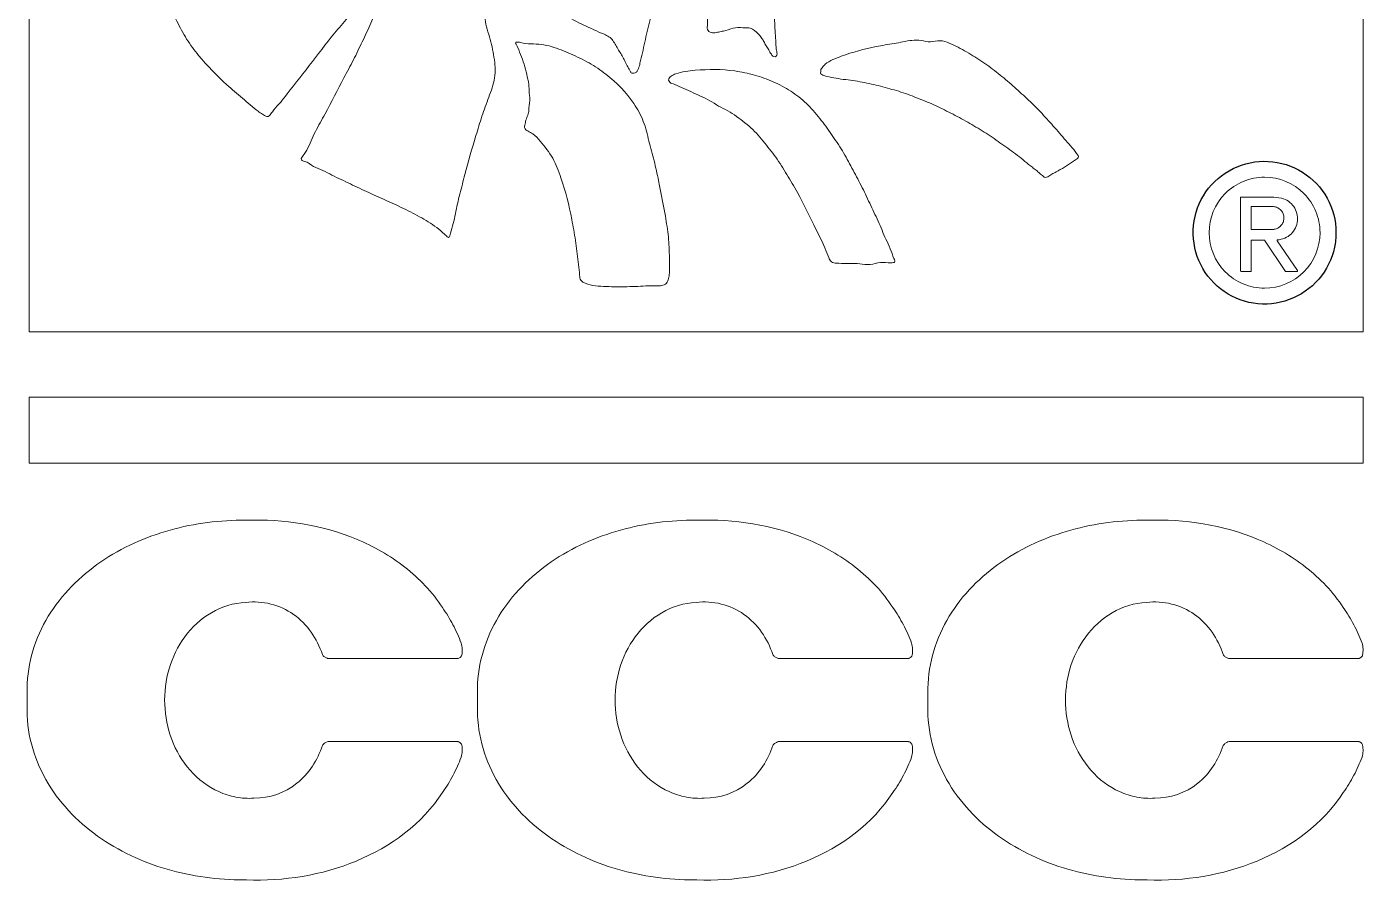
# Model space of a CAD drawing. Header units: millimetres. Extents: x 661 to 1125, y 84 to 277.
# Drawn here: x 855.3 to 884.83, y 109.34 to 128.22 of the extents above; entities that cross this region are included whole.
import ezdxf

# ---------------------------------------------------------------- set-up
doc = ezdxf.new("R2010")
doc.units = ezdxf.units.MM

msp = doc.modelspace()

# ---------------------------------------------------------------- linework, layer by layer
at = {"color": 7, "linetype": 'Continuous', "lineweight": 15}
for p, q in [((855.351, 150.959), (855.351, 121.483)), ((884.829, 121.483), (884.829, 150.959)), ((882.85, 124.455), (882.118, 124.455)), ((882.118, 124.455), (882.118, 122.825)), ((883.024, 124.435), (882.85, 124.455)), ((882.82, 124.249), (882.351, 124.25)), ((882.351, 124.25), (882.351, 123.743)), ((882.351, 123.743), (882.821, 123.743)), ((882.351, 123.508), (882.648, 123.508)), ((882.351, 122.814), (882.351, 123.508)), ((882.648, 123.508), (883.112, 122.814)), ((882.923, 123.508), (882.932, 123.514)), ((882.923, 123.494), (882.923, 123.508)), ((883.377, 122.835), (882.923, 123.494)), ((882.118, 122.825), (882.129, 122.814)), ((882.129, 122.814), (882.351, 122.814)), ((883.112, 122.814), (883.377, 122.814)), ((883.377, 122.814), (883.377, 122.835)), ((855.351, 121.483), (884.829, 121.483)), ((884.829, 120.038), (855.351, 120.038)), ((855.351, 120.038), (855.351, 118.58)), ((884.829, 118.58), (884.829, 120.038)), ((855.351, 118.58), (884.829, 118.58)), ((860.15, 117.32), (860.136, 117.32)), ((870.102, 117.32), (870.088, 117.32)), ((880.054, 117.32), (880.04, 117.32)), ((861.959, 114.263), (864.822, 114.263)), ((871.911, 114.263), (874.774, 114.263)), ((881.863, 114.263), (884.726, 114.263)), ((855.304, 113.61), (855.304, 113.217)), ((865.256, 113.61), (865.256, 113.217)), ((875.208, 113.61), (875.208, 113.217)), ((864.822, 112.427), (861.959, 112.427)), ((874.774, 112.427), (871.911, 112.427)), ((884.726, 112.427), (881.863, 112.427)), ((860.095, 109.371), (860.153, 109.371)), ((870.047, 109.371), (870.105, 109.371)), ((879.999, 109.371), (880.057, 109.371))]:
    msp.add_line(p, q, dxfattribs=at)
for points, knots in [([(858.537, 134.931), (858.68, 134.998), (858.821, 135.07), (859.106, 135.209), (859.249, 135.277), (859.674, 135.488), (859.956, 135.632), (860.383, 135.84), (860.526, 135.908), (860.811, 136.046), (860.951, 136.12), (861.235, 136.26), (861.383, 136.317), (861.56, 136.405), (861.597, 136.422), (861.671, 136.444), (861.707, 136.447), (861.818, 136.444), (861.893, 136.43), (862.041, 136.424), (862.115, 136.426), (862.262, 136.424), (862.336, 136.418), (862.557, 136.395), (862.704, 136.396), (863, 136.402), (863.148, 136.398), (863.442, 136.37), (863.589, 136.349), (863.884, 136.327), (864.032, 136.33), (864.328, 136.337), (864.476, 136.336), (864.918, 136.311), (865.213, 136.298), (865.803, 136.264), (866.098, 136.248), (866.54, 136.215), (866.687, 136.204), (866.907, 136.177), (866.98, 136.166), (867.089, 136.146), (867.125, 136.139), (867.18, 136.13), (867.198, 136.128), (867.234, 136.12), (867.254, 136.111), (867.265, 136.076), (867.26, 136.056), (867.241, 136.025), (867.226, 136.014), (867.178, 135.986), (867.145, 135.971), (867.043, 135.929), (866.97, 135.915), (866.826, 135.895), (866.753, 135.889), (866.609, 135.875), (866.536, 135.868), (866.317, 135.859), (866.171, 135.851), (865.88, 135.846), (865.734, 135.857), (865.443, 135.881), (865.297, 135.886), (865.078, 135.869), (865.005, 135.863), (864.859, 135.857), (864.786, 135.859), (864.568, 135.867), (864.422, 135.873), (864.13, 135.871), (863.984, 135.87), (863.692, 135.899), (863.546, 135.927), (863.254, 135.936), (863.108, 135.91), (862.817, 135.874), (862.671, 135.871), (862.379, 135.871), (862.233, 135.869), (861.941, 135.862), (861.796, 135.857), (861.577, 135.853), (861.504, 135.852), (861.358, 135.852), (861.285, 135.85), (861.069, 135.811), (860.927, 135.741), (860.667, 135.588), (860.544, 135.501), (860.297, 135.326), (860.171, 135.243), (859.92, 135.074), (859.797, 134.987), (859.544, 134.822), (859.415, 134.745), (859.147, 134.605), (859.008, 134.544), (858.586, 134.37), (858.302, 134.262), (857.726, 134.068), (857.434, 133.979), (857, 133.839), (856.855, 133.794), (856.684, 133.709), (856.65, 133.691), (856.608, 133.667), (856.599, 133.663), (856.585, 133.651), (856.583, 133.64), (856.59, 133.612), (856.596, 133.594), (856.629, 133.505), (856.664, 133.436), (856.711, 133.292), (856.714, 133.215), (856.737, 133.065), (856.752, 132.991), (856.799, 132.768), (856.821, 132.619), (856.859, 132.318), (856.876, 132.167), (856.91, 131.866), (856.938, 131.717), (857.005, 131.422), (857.041, 131.274), (857.134, 130.986), (857.193, 130.846), (857.28, 130.636), (857.308, 130.566), (857.368, 130.427), (857.405, 130.361), (857.481, 130.23), (857.518, 130.163), (857.571, 130.063), (857.589, 130.03), (857.626, 129.964), (857.645, 129.93), (857.706, 129.884), (857.75, 129.893), (857.817, 129.928), (857.846, 129.951), (857.937, 130.018), (857.998, 130.061), (858.177, 130.198), (858.292, 130.295), (858.522, 130.487), (858.639, 130.581), (858.866, 130.777), (858.982, 130.872), (859.222, 131.053), (859.342, 131.143), (859.534, 131.262), (859.599, 131.3), (859.734, 131.367), (859.804, 131.396), (859.953, 131.427), (860.033, 131.427), (860.134, 131.375), (860.162, 131.349), (860.207, 131.288), (860.231, 131.255), (860.232, 131.18), (860.213, 131.144), (860.17, 131.083), (860.144, 131.055), (860.063, 130.978), (860.008, 130.927), (859.731, 130.675), (859.493, 130.493), (859.146, 130.207), (859.026, 130.117), (858.791, 129.932), (858.676, 129.835), (858.448, 129.642), (858.334, 129.544), (858.166, 129.395), (858.107, 129.346), (858.053, 129.247), (858.036, 129.205), (858.077, 129.142), (858.117, 129.128), (858.169, 129.074), (858.188, 129.042), (858.23, 128.98), (858.252, 128.95), (858.32, 128.861), (858.361, 128.799), (858.475, 128.606), (858.546, 128.474), (858.687, 128.211), (858.752, 128.075), (858.91, 127.823), (859.001, 127.705), (859.287, 127.36), (859.496, 127.141), (859.832, 126.838), (859.947, 126.74), (860.178, 126.545), (860.29, 126.444), (860.443, 126.333), (860.474, 126.311), (860.536, 126.269), (860.567, 126.243), (860.623, 126.233), (860.642, 126.24), (860.67, 126.265), (860.681, 126.281), (860.714, 126.327), (860.737, 126.357), (860.809, 126.445), (860.86, 126.501), (860.957, 126.617), (861.003, 126.677), (861.238, 126.974), (861.425, 127.212), (861.792, 127.693), (861.977, 127.932), (862.267, 128.282), (862.365, 128.397), (862.508, 128.574), (862.555, 128.633), (862.655, 128.747), (862.708, 128.801), (862.816, 128.907), (862.869, 128.962), (862.948, 129.044), (862.977, 129.068), (863.042, 129.108), (863.077, 129.127), (863.125, 129.128), (863.135, 129.127), (863.151, 129.115), (863.154, 129.105), (863.161, 129.078), (863.159, 129.058), (863.154, 129.002), (863.148, 128.965), (863.128, 128.853), (863.103, 128.782), (863.017, 128.575), (862.959, 128.437), (862.84, 128.162), (862.776, 128.027), (862.647, 127.758), (862.584, 127.622), (862.447, 127.357), (862.375, 127.225), (862.168, 126.828), (862.032, 126.562), (861.819, 126.167), (861.745, 126.037), (861.64, 125.839), (861.609, 125.771), (861.55, 125.633), (861.521, 125.564), (861.467, 125.466), (861.447, 125.434), (861.404, 125.373), (861.375, 125.346), (861.357, 125.293), (861.37, 125.275), (861.403, 125.257), (861.421, 125.251), (861.474, 125.233), (861.51, 125.223), (861.6, 125.152), (861.666, 125.117), (861.805, 125.058), (861.875, 125.031), (862.008, 124.961), (862.074, 124.926), (862.21, 124.861), (862.279, 124.83), (862.482, 124.734), (862.618, 124.669), (863.024, 124.475), (863.303, 124.36), (863.71, 124.167), (863.843, 124.098), (864.107, 123.953), (864.236, 123.875), (864.416, 123.739), (864.475, 123.691), (864.543, 123.627), (864.557, 123.614), (864.583, 123.586), (864.594, 123.566), (864.623, 123.566), (864.63, 123.573), (864.641, 123.589), (864.645, 123.597), (864.655, 123.623), (864.66, 123.641), (864.683, 123.731), (864.7, 123.803), (864.742, 123.945), (864.757, 124.018), (864.797, 124.237), (864.83, 124.382), (864.907, 124.67), (864.941, 124.815), (865.051, 125.247), (865.139, 125.532), (865.267, 125.959), (865.309, 126.102), (865.402, 126.385), (865.455, 126.525), (865.559, 126.805), (865.609, 126.945), (865.656, 127.241), (865.647, 127.398), (865.596, 127.701), (865.564, 127.851), (865.481, 128.147), (865.418, 128.293), (865.427, 128.523), (865.456, 128.597), (865.544, 128.723), (865.595, 128.782), (865.73, 128.969), (865.806, 129.102), (865.964, 129.366), (866.049, 129.493), (866.22, 129.748), (866.304, 129.877), (866.556, 130.262), (866.729, 130.516), (867.068, 131.028), (867.235, 131.286), (867.574, 131.797), (867.751, 132.048), (868.094, 132.558), (868.255, 132.819), (868.599, 133.328), (868.782, 133.575), (868.969, 133.819)], [0, 0, 0, 0, 0.007813, 0.007813, 0.015625, 0.015625, 0.03125, 0.03125, 0.039063, 0.039063, 0.046875, 0.046875, 0.054688, 0.054688, 0.056641, 0.056641, 0.058594, 0.058594, 0.0625, 0.0625, 0.066406, 0.066406, 0.070313, 0.070313, 0.078125, 0.078125, 0.085938, 0.085938, 0.09375, 0.09375, 0.101563, 0.101563, 0.109375, 0.109375, 0.125, 0.125, 0.140625, 0.140625, 0.148438, 0.148438, 0.152344, 0.152344, 0.154297, 0.154297, 0.155273, 0.155273, 0.15625, 0.15625, 0.157227, 0.157227, 0.158203, 0.158203, 0.160156, 0.160156, 0.164063, 0.164063, 0.167969, 0.167969, 0.171875, 0.171875, 0.179688, 0.179688, 0.1875, 0.1875, 0.195313, 0.195313, 0.199219, 0.199219, 0.203125, 0.203125, 0.210938, 0.210938, 0.21875, 0.21875, 0.226563, 0.226563, 0.234375, 0.234375, 0.242188, 0.242188, 0.25, 0.25, 0.257813, 0.257813, 0.261719, 0.261719, 0.265625, 0.265625, 0.273438, 0.273438, 0.28125, 0.28125, 0.289063, 0.289063, 0.296875, 0.296875, 0.304688, 0.304688, 0.3125, 0.3125, 0.328125, 0.328125, 0.34375, 0.34375, 0.351563, 0.351563, 0.353516, 0.353516, 0.354004, 0.354004, 0.354492, 0.354492, 0.355469, 0.355469, 0.359375, 0.359375, 0.363281, 0.363281, 0.367188, 0.367188, 0.375, 0.375, 0.382813, 0.382813, 0.390625, 0.390625, 0.398438, 0.398438, 0.40625, 0.40625, 0.410156, 0.410156, 0.414063, 0.414063, 0.417969, 0.417969, 0.419922, 0.419922, 0.421875, 0.421875, 0.423828, 0.423828, 0.425781, 0.425781, 0.429688, 0.429688, 0.4375, 0.4375, 0.445313, 0.445313, 0.453125, 0.453125, 0.460938, 0.460938, 0.464844, 0.464844, 0.46875, 0.46875, 0.472656, 0.472656, 0.474609, 0.474609, 0.476563, 0.476563, 0.478516, 0.478516, 0.480469, 0.480469, 0.484375, 0.484375, 0.5, 0.5, 0.507813, 0.507813, 0.515625, 0.515625, 0.523438, 0.523438, 0.527344, 0.527344, 0.529297, 0.529297, 0.53125, 0.53125, 0.533203, 0.533203, 0.535156, 0.535156, 0.539062, 0.539062, 0.546875, 0.546875, 0.554687, 0.554687, 0.5625, 0.5625, 0.578125, 0.578125, 0.585937, 0.585937, 0.59375, 0.59375, 0.595703, 0.595703, 0.597656, 0.597656, 0.598633, 0.598633, 0.599609, 0.599609, 0.601562, 0.601562, 0.605469, 0.605469, 0.609375, 0.609375, 0.625, 0.625, 0.640625, 0.640625, 0.648437, 0.648437, 0.652344, 0.652344, 0.65625, 0.65625, 0.660156, 0.660156, 0.662109, 0.662109, 0.664062, 0.664062, 0.664551, 0.664551, 0.665039, 0.665039, 0.666016, 0.666016, 0.667969, 0.667969, 0.671875, 0.671875, 0.679687, 0.679687, 0.6875, 0.6875, 0.695312, 0.695312, 0.703125, 0.703125, 0.71875, 0.71875, 0.726562, 0.726562, 0.730469, 0.730469, 0.734375, 0.734375, 0.736328, 0.736328, 0.738281, 0.738281, 0.739258, 0.739258, 0.740234, 0.740234, 0.742187, 0.742187, 0.746094, 0.746094, 0.75, 0.75, 0.753906, 0.753906, 0.757812, 0.757812, 0.765625, 0.765625, 0.78125, 0.78125, 0.789062, 0.789062, 0.796875, 0.796875, 0.800781, 0.800781, 0.801758, 0.801758, 0.802734, 0.802734, 0.803223, 0.803223, 0.803711, 0.803711, 0.804687, 0.804687, 0.808594, 0.808594, 0.8125, 0.8125, 0.820312, 0.820312, 0.828125, 0.828125, 0.84375, 0.84375, 0.851562, 0.851562, 0.859375, 0.859375, 0.867187, 0.867187, 0.875, 0.875, 0.882812, 0.882812, 0.890625, 0.890625, 0.894531, 0.894531, 0.898437, 0.898437, 0.90625, 0.90625, 0.914062, 0.914062, 0.921875, 0.921875, 0.9375, 0.9375, 0.953125, 0.953125, 0.96875, 0.96875, 0.984375, 0.984375, 1, 1, 1, 1]), ([(871.718, 127.663), (871.728, 127.648), (871.743, 127.635), (871.758, 127.602), (871.764, 127.583), (871.795, 127.563), (871.814, 127.559), (871.851, 127.563), (871.868, 127.576), (871.882, 127.629), (871.871, 127.666), (871.858, 127.738), (871.854, 127.775), (871.845, 127.884), (871.848, 127.957), (871.836, 128.103), (871.827, 128.176), (871.823, 128.322), (871.823, 128.395), (871.814, 128.541), (871.806, 128.613), (871.782, 128.831), (871.77, 128.976), (871.733, 129.412), (871.709, 129.703), (871.645, 130.283), (871.62, 130.574), (871.535, 131.151), (871.478, 131.436), (871.406, 131.867), (871.376, 132.009), (871.312, 132.293), (871.283, 132.436), (871.22, 132.72), (871.182, 132.861), (871.099, 133.141), (871.053, 133.28), (870.961, 133.477), (870.927, 133.542), (870.843, 133.665), (870.794, 133.723), (870.697, 133.779), (870.661, 133.794), (870.604, 133.794), (870.586, 133.785), (870.562, 133.756), (870.553, 133.74), (870.532, 133.688), (870.526, 133.651), (870.511, 133.579), (870.504, 133.542), (870.498, 133.506)], [0, 0, 0, 0, 0.007813, 0.007813, 0.015625, 0.015625, 0.023438, 0.023438, 0.03125, 0.03125, 0.046875, 0.046875, 0.0625, 0.0625, 0.09375, 0.09375, 0.125, 0.125, 0.15625, 0.15625, 0.1875, 0.1875, 0.25, 0.25, 0.375, 0.375, 0.5, 0.5, 0.625, 0.625, 0.6875, 0.6875, 0.75, 0.75, 0.8125, 0.8125, 0.875, 0.875, 0.90625, 0.90625, 0.9375, 0.9375, 0.953125, 0.953125, 0.960938, 0.960938, 0.96875, 0.96875, 0.984375, 0.984375, 1, 1, 1, 1]), ([(870.498, 133.506), (870.476, 133.36), (870.455, 133.214), (870.426, 132.921), (870.42, 132.774), (870.413, 132.48), (870.406, 132.333), (870.388, 132.04), (870.379, 131.893), (870.372, 131.599), (870.372, 131.452), (870.364, 131.158), (870.356, 131.011), (870.346, 130.718), (870.347, 130.57), (870.346, 130.276), (870.341, 130.129), (870.332, 129.688), (870.335, 129.394), (870.336, 128.953), (870.336, 128.806), (870.334, 128.585), (870.336, 128.512), (870.341, 128.401), (870.342, 128.365), (870.341, 128.291), (870.336, 128.255), (870.333, 128.199), (870.334, 128.181), (870.346, 128.146), (870.358, 128.131), (870.402, 128.098), (870.44, 128.088), (870.513, 128.089), (870.549, 128.097), (870.621, 128.113), (870.657, 128.12), (870.765, 128.144), (870.835, 128.169), (870.976, 128.206), (871.048, 128.205), (871.157, 128.199), (871.193, 128.2), (871.265, 128.197), (871.301, 128.186), (871.394, 128.133), (871.447, 128.082), (871.517, 128), (871.539, 127.972), (871.578, 127.912), (871.593, 127.879), (871.622, 127.814), (871.644, 127.785), (871.676, 127.742), (871.686, 127.727), (871.702, 127.695), (871.708, 127.678), (871.718, 127.663)], [0, 0, 0, 0, 0.0625, 0.0625, 0.125, 0.125, 0.1875, 0.1875, 0.25, 0.25, 0.3125, 0.3125, 0.375, 0.375, 0.4375, 0.4375, 0.5, 0.5, 0.625, 0.625, 0.6875, 0.6875, 0.71875, 0.71875, 0.734375, 0.734375, 0.75, 0.75, 0.757812, 0.757812, 0.765625, 0.765625, 0.78125, 0.78125, 0.796875, 0.796875, 0.8125, 0.8125, 0.84375, 0.84375, 0.875, 0.875, 0.890625, 0.890625, 0.90625, 0.90625, 0.9375, 0.9375, 0.953125, 0.953125, 0.96875, 0.96875, 0.984375, 0.984375, 0.992187, 0.992187, 1, 1, 1, 1]), ([(867.303, 128.808), (867.265, 128.736), (867.246, 128.656), (867.213, 128.56), (867.207, 128.54), (867.207, 128.499), (867.218, 128.48), (867.262, 128.437), (867.3, 128.42), (867.475, 128.314), (867.625, 128.249), (867.848, 128.148), (867.922, 128.112), (868.074, 128.051), (868.152, 128.02), (868.266, 127.904), (868.302, 127.83), (868.386, 127.691), (868.429, 127.622), (868.506, 127.48), (868.542, 127.407), (868.598, 127.299), (868.617, 127.264), (868.642, 127.22), (868.647, 127.211), (868.662, 127.196), (868.673, 127.194), (868.703, 127.2), (868.724, 127.2), (868.764, 127.21), (868.778, 127.227), (868.799, 127.261), (868.808, 127.28), (868.83, 127.336), (868.839, 127.375), (868.866, 127.493), (868.884, 127.571), (868.937, 127.806), (868.97, 127.963), (869.044, 128.275), (869.084, 128.431), (869.273, 129.21), (869.419, 129.836), (869.64, 130.773), (869.719, 131.085), (869.87, 131.709), (869.936, 132.023), (869.993, 132.339)], [0, 0, 0, 0, 0.03125, 0.03125, 0.039063, 0.039063, 0.046875, 0.046875, 0.0625, 0.0625, 0.125, 0.125, 0.15625, 0.15625, 0.1875, 0.1875, 0.21875, 0.21875, 0.25, 0.25, 0.28125, 0.28125, 0.296875, 0.296875, 0.300781, 0.300781, 0.304688, 0.304688, 0.3125, 0.3125, 0.320313, 0.320313, 0.328125, 0.328125, 0.34375, 0.34375, 0.375, 0.375, 0.4375, 0.4375, 0.5, 0.5, 0.75, 0.75, 0.875, 0.875, 1, 1, 1, 1]), ([(869.258, 124.822), (869.228, 124.969), (869.196, 125.116), (869.123, 125.407), (869.083, 125.551), (869.008, 125.842), (868.976, 125.988), (868.867, 126.27), (868.796, 126.402), (868.547, 126.771), (868.33, 126.986), (867.978, 127.265), (867.854, 127.35), (867.589, 127.497), (867.453, 127.562), (867.178, 127.683), (867.039, 127.741), (866.747, 127.825), (866.594, 127.843), (866.364, 127.844), (866.288, 127.859), (866.195, 127.877), (866.176, 127.881), (866.147, 127.884), (866.138, 127.884), (866.118, 127.883), (866.107, 127.882), (866.097, 127.866), (866.102, 127.855), (866.111, 127.838), (866.116, 127.83), (866.128, 127.804), (866.137, 127.787), (866.177, 127.7), (866.201, 127.628), (866.256, 127.485), (866.285, 127.413), (866.325, 127.266), (866.342, 127.192), (866.375, 127.043), (866.39, 126.967), (866.397, 126.853), (866.397, 126.815), (866.402, 126.74), (866.408, 126.702), (866.419, 126.626), (866.42, 126.589), (866.4, 126.513), (866.396, 126.475), (866.394, 126.399), (866.393, 126.361), (866.377, 126.286), (866.362, 126.25), (866.334, 126.179), (866.321, 126.143), (866.313, 126.087), (866.311, 126.068), (866.301, 126.032), (866.294, 126.013), (866.301, 125.975), (866.312, 125.958), (866.341, 125.933), (866.359, 125.925), (866.411, 125.899), (866.445, 125.88), (866.54, 125.813), (866.595, 125.759), (866.642, 125.697)], [0, 0, 0, 0, 0.0625, 0.0625, 0.125, 0.125, 0.1875, 0.1875, 0.25, 0.25, 0.375, 0.375, 0.4375, 0.4375, 0.5, 0.5, 0.5625, 0.5625, 0.625, 0.625, 0.65625, 0.65625, 0.664063, 0.664063, 0.667969, 0.667969, 0.671875, 0.671875, 0.675781, 0.675781, 0.679688, 0.679688, 0.6875, 0.6875, 0.71875, 0.71875, 0.75, 0.75, 0.78125, 0.78125, 0.8125, 0.8125, 0.828125, 0.828125, 0.84375, 0.84375, 0.859375, 0.859375, 0.875, 0.875, 0.890625, 0.890625, 0.90625, 0.90625, 0.921875, 0.921875, 0.929688, 0.929688, 0.9375, 0.9375, 0.945313, 0.945313, 0.953125, 0.953125, 0.96875, 0.96875, 1, 1, 1, 1]), ([(878.257, 125.708), (878.164, 125.814), (878.074, 125.923), (877.887, 126.135), (877.791, 126.238), (877.599, 126.443), (877.5, 126.543), (877.294, 126.732), (877.189, 126.825), (876.981, 127.013), (876.874, 127.102), (876.652, 127.274), (876.544, 127.362), (876.308, 127.517), (876.187, 127.592), (875.942, 127.737), (875.813, 127.806), (875.617, 127.891), (875.55, 127.913), (875.409, 127.911), (875.336, 127.892), (875.194, 127.887), (875.127, 127.906), (874.991, 127.928), (874.923, 127.928), (874.724, 127.907), (874.593, 127.874), (874.33, 127.831), (874.198, 127.81), (873.806, 127.728), (873.547, 127.663), (873.233, 127.548), (873.171, 127.524), (873.05, 127.466), (872.988, 127.437), (872.914, 127.371), (872.895, 127.344), (872.864, 127.305), (872.852, 127.293), (872.839, 127.263), (872.841, 127.245), (872.842, 127.212), (872.836, 127.194), (872.853, 127.166), (872.87, 127.16), (872.916, 127.143), (872.948, 127.134), (872.979, 127.123)], [0, 0, 0, 0, 0.0625, 0.0625, 0.125, 0.125, 0.1875, 0.1875, 0.25, 0.25, 0.3125, 0.3125, 0.375, 0.375, 0.4375, 0.4375, 0.5, 0.5, 0.53125, 0.53125, 0.5625, 0.5625, 0.59375, 0.59375, 0.625, 0.625, 0.6875, 0.6875, 0.75, 0.75, 0.875, 0.875, 0.90625, 0.90625, 0.9375, 0.9375, 0.953125, 0.953125, 0.960937, 0.960937, 0.96875, 0.96875, 0.976562, 0.976562, 0.984375, 0.984375, 1, 1, 1, 1]), ([(874.283, 123.527), (874.222, 123.659), (874.169, 123.795), (874.049, 124.061), (873.985, 124.191), (873.861, 124.454), (873.801, 124.586), (873.667, 124.844), (873.598, 124.972), (873.464, 125.229), (873.395, 125.357), (873.243, 125.604), (873.161, 125.725), (872.995, 125.964), (872.909, 126.082), (872.727, 126.313), (872.631, 126.428), (872.418, 126.629), (872.302, 126.718), (872.056, 126.876), (871.925, 126.948), (871.657, 127.068), (871.518, 127.113), (871.235, 127.191), (871.091, 127.225), (870.654, 127.286), (870.362, 127.284), (869.923, 127.248), (869.774, 127.234), (869.603, 127.169), (869.569, 127.153), (869.524, 127.121), (869.51, 127.109), (869.486, 127.081), (869.478, 127.063), (869.483, 127.026), (869.495, 127.01), (869.52, 126.983), (869.536, 126.973), (869.571, 126.96), (869.589, 126.957), (869.624, 126.945), (869.641, 126.936), (869.658, 126.928)], [0, 0, 0, 0, 0.0625, 0.0625, 0.125, 0.125, 0.1875, 0.1875, 0.25, 0.25, 0.3125, 0.3125, 0.375, 0.375, 0.4375, 0.4375, 0.5, 0.5, 0.5625, 0.5625, 0.625, 0.625, 0.6875, 0.6875, 0.75, 0.75, 0.875, 0.875, 0.9375, 0.9375, 0.953125, 0.953125, 0.960937, 0.960937, 0.96875, 0.96875, 0.976562, 0.976562, 0.984375, 0.984375, 0.992187, 0.992187, 1, 1, 1, 1]), ([(872.979, 127.123), (873.116, 127.096), (873.253, 127.07), (873.533, 127.037), (873.672, 127.016), (873.945, 126.961), (874.081, 126.931), (874.348, 126.858), (874.482, 126.822), (874.746, 126.739), (874.874, 126.686), (875.133, 126.586), (875.262, 126.534), (875.515, 126.416), (875.639, 126.351), (875.89, 126.226), (876.014, 126.158), (876.257, 126.016), (876.379, 125.944), (876.615, 125.791), (876.73, 125.709), (876.96, 125.547), (877.076, 125.466), (877.3, 125.296), (877.405, 125.201), (877.546, 125.096), (877.574, 125.075), (877.629, 125.031), (877.654, 125.006), (877.693, 124.969), (877.707, 124.959), (877.736, 124.939), (877.748, 124.926), (877.772, 124.899), (877.79, 124.893), (877.825, 124.896), (877.842, 124.902), (877.891, 124.923), (877.92, 124.944), (877.98, 124.982), (878.011, 125), (878.104, 125.05), (878.167, 125.083), (878.288, 125.156), (878.347, 125.196), (878.435, 125.254), (878.465, 125.273), (878.508, 125.304), (878.523, 125.315), (878.541, 125.345), (878.536, 125.365), (878.446, 125.497), (878.352, 125.602), (878.257, 125.708)], [0, 0, 0, 0, 0.0625, 0.0625, 0.125, 0.125, 0.1875, 0.1875, 0.25, 0.25, 0.3125, 0.3125, 0.375, 0.375, 0.4375, 0.4375, 0.5, 0.5, 0.5625, 0.5625, 0.625, 0.625, 0.6875, 0.6875, 0.75, 0.75, 0.765625, 0.765625, 0.78125, 0.78125, 0.789062, 0.789062, 0.796875, 0.796875, 0.804687, 0.804687, 0.8125, 0.8125, 0.828125, 0.828125, 0.84375, 0.84375, 0.875, 0.875, 0.90625, 0.90625, 0.921875, 0.921875, 0.929687, 0.929687, 0.9375, 0.9375, 1, 1, 1, 1]), ([(869.658, 126.928), (869.8, 126.869), (869.939, 126.805), (870.216, 126.673), (870.357, 126.612), (870.552, 126.49), (870.617, 126.45), (870.755, 126.382), (870.823, 126.347), (870.951, 126.263), (871.013, 126.216), (871.136, 126.123), (871.199, 126.077), (871.374, 125.928), (871.471, 125.812), (871.664, 125.58), (871.76, 125.464), (871.934, 125.216), (872.014, 125.086), (872.175, 124.827), (872.253, 124.697), (872.473, 124.297), (872.601, 124.02), (872.804, 123.61), (872.875, 123.475), (872.961, 123.264), (872.988, 123.193), (873.032, 123.087), (873.049, 123.051), (873.108, 123.003), (873.149, 123), (873.34, 122.99), (873.493, 123), (873.722, 122.983), (873.799, 122.968), (873.952, 122.964), (874.028, 122.992), (874.18, 123.021), (874.257, 123.015), (874.372, 123.006), (874.411, 123.001), (874.458, 123.012), (874.467, 123.016), (874.48, 123.031), (874.481, 123.041), (874.476, 123.07), (874.466, 123.087), (874.424, 123.173), (874.408, 123.248), (874.35, 123.389), (874.315, 123.457), (874.283, 123.527)], [0, 0, 0, 0, 0.0625, 0.0625, 0.125, 0.125, 0.15625, 0.15625, 0.1875, 0.1875, 0.21875, 0.21875, 0.25, 0.25, 0.3125, 0.3125, 0.375, 0.375, 0.4375, 0.4375, 0.5, 0.5, 0.625, 0.625, 0.6875, 0.6875, 0.71875, 0.71875, 0.734375, 0.734375, 0.75, 0.75, 0.8125, 0.8125, 0.84375, 0.84375, 0.875, 0.875, 0.90625, 0.90625, 0.921875, 0.921875, 0.925781, 0.925781, 0.929687, 0.929687, 0.9375, 0.9375, 0.96875, 0.96875, 1, 1, 1, 1]), ([(866.642, 125.697), (866.743, 125.575), (866.843, 125.452), (866.994, 125.179), (867.051, 125.033), (867.204, 124.584), (867.282, 124.277), (867.368, 123.81), (867.398, 123.655), (867.45, 123.343), (867.463, 123.185), (867.488, 122.949), (867.501, 122.871), (867.515, 122.753), (867.514, 122.713), (867.524, 122.635), (867.552, 122.601), (867.652, 122.539), (867.731, 122.521), (867.885, 122.496), (867.963, 122.489), (868.197, 122.476), (868.353, 122.476), (868.665, 122.479), (868.821, 122.486), (869.055, 122.502), (869.134, 122.497), (869.25, 122.496), (869.289, 122.497), (869.366, 122.514), (869.405, 122.528), (869.457, 122.587), (869.471, 122.624), (869.489, 122.699), (869.494, 122.737), (869.504, 122.852), (869.503, 122.929), (869.498, 123.159), (869.495, 123.313), (869.474, 123.619), (869.453, 123.77), (869.376, 124.222), (869.32, 124.522), (869.258, 124.822)], [0, 0, 0, 0, 0.0625, 0.0625, 0.125, 0.125, 0.25, 0.25, 0.3125, 0.3125, 0.375, 0.375, 0.40625, 0.40625, 0.421875, 0.421875, 0.4375, 0.4375, 0.46875, 0.46875, 0.5, 0.5, 0.5625, 0.5625, 0.625, 0.625, 0.65625, 0.65625, 0.671875, 0.671875, 0.6875, 0.6875, 0.703125, 0.703125, 0.71875, 0.71875, 0.75, 0.75, 0.8125, 0.8125, 0.875, 0.875, 1, 1, 1, 1]), ([(883.874, 123.672), (883.874, 123.833), (883.842, 123.992), (883.72, 124.288), (883.63, 124.424), (883.291, 124.764), (882.97, 124.898), (882.489, 124.898), (882.327, 124.866), (882.03, 124.743), (881.894, 124.652), (881.552, 124.308), (881.423, 123.991), (881.422, 123.354), (881.554, 123.035), (881.892, 122.695), (882.028, 122.603), (882.325, 122.479), (882.485, 122.447), (882.971, 122.446), (883.29, 122.58), (883.742, 123.033), (883.874, 123.35), (883.874, 123.672)], [0, 0, 0, 0, 0.0625, 0.0625, 0.125, 0.125, 0.25, 0.25, 0.3125, 0.3125, 0.375, 0.375, 0.5, 0.5, 0.625, 0.625, 0.6875, 0.6875, 0.75, 0.75, 0.875, 0.875, 1, 1, 1, 1]), ([(882.932, 123.514), (883.044, 123.519), (883.152, 123.566), (883.313, 123.719), (883.364, 123.825), (883.386, 124.045), (883.356, 124.159), (883.23, 124.34), (883.133, 124.407), (883.024, 124.435)], [0, 0, 0, 0, 0.25, 0.25, 0.5, 0.5, 0.75, 0.75, 1, 1, 1, 1]), ([(882.993, 124.188), (882.969, 124.208), (882.941, 124.223), (882.912, 124.233), (882.882, 124.244), (882.851, 124.249), (882.82, 124.249)], [0, 0, 0, 0, 0.0000516405, 0.0000516405, 0.0000516405, 0.000103723, 0.000103723, 0.000103723, 0.000103723]), ([(882.821, 123.743), (882.849, 123.743), (882.878, 123.748), (882.905, 123.757), (882.932, 123.766), (882.958, 123.78), (882.98, 123.798), (883.002, 123.816), (883.022, 123.837), (883.037, 123.861), (883.052, 123.886), (883.064, 123.913), (883.07, 123.941), (883.077, 123.969), (883.079, 123.998), (883.075, 124.027), (883.072, 124.055), (883.064, 124.084), (883.051, 124.11), (883.039, 124.136), (883.022, 124.16), (883.001, 124.18), (882.998, 124.183), (882.996, 124.186), (882.993, 124.188)], [0, 0, 0, 0, 0.0000474741, 0.0000474741, 0.0000474741, 0.0000949378, 0.0000949378, 0.0000949378, 0.0001425651, 0.0001425651, 0.0001425651, 0.0001905478, 0.0001905478, 0.0001905478, 0.0002388691, 0.0002388691, 0.0002388691, 0.0002873639, 0.0002873639, 0.0002873639, 0.0003357876, 0.0003357876, 0.0003357876, 0.0003419975, 0.0003419975, 0.0003419975, 0.0003419975]), ([(860.136, 117.32), (859.571, 117.324), (859.007, 117.252), (857.922, 116.95), (857.4, 116.717), (856.472, 116.082), (856.065, 115.675), (855.629, 114.956), (855.513, 114.697), (855.355, 114.167), (855.31, 113.891), (855.304, 113.61)], [0, 0, 0, 0, 0.25, 0.25, 0.5, 0.5, 0.75, 0.75, 0.875, 0.875, 1, 1, 1, 1]), ([(864.484, 115.388), (864.258, 115.735), (863.976, 116.031), (863.324, 116.539), (862.964, 116.742), (861.818, 117.218), (860.98, 117.349), (860.15, 117.32)], [0, 0, 0, 0, 0.25, 0.25, 0.5, 0.5, 1, 1, 1, 1]), ([(870.088, 117.32), (869.523, 117.324), (868.959, 117.252), (867.874, 116.95), (867.352, 116.717), (866.424, 116.082), (866.018, 115.675), (865.582, 114.956), (865.466, 114.697), (865.307, 114.167), (865.262, 113.891), (865.256, 113.61)], [0, 0, 0, 0, 0.25, 0.25, 0.5, 0.5, 0.75, 0.75, 0.875, 0.875, 1, 1, 1, 1]), ([(874.436, 115.388), (874.21, 115.735), (873.928, 116.031), (873.276, 116.539), (872.917, 116.742), (871.77, 117.218), (870.932, 117.349), (870.102, 117.32)], [0, 0, 0, 0, 0.25, 0.25, 0.5, 0.5, 1, 1, 1, 1]), ([(880.04, 117.32), (879.475, 117.324), (878.911, 117.252), (877.826, 116.95), (877.304, 116.717), (876.377, 116.082), (875.97, 115.675), (875.534, 114.956), (875.418, 114.697), (875.259, 114.167), (875.214, 113.891), (875.208, 113.61)], [0, 0, 0, 0, 0.25, 0.25, 0.5, 0.5, 0.75, 0.75, 0.875, 0.875, 1, 1, 1, 1]), ([(884.388, 115.388), (884.162, 115.735), (883.881, 116.031), (883.228, 116.539), (882.869, 116.742), (881.722, 117.218), (880.884, 117.349), (880.054, 117.32)], [0, 0, 0, 0, 0.25, 0.25, 0.5, 0.5, 1, 1, 1, 1]), ([(860.316, 111.177), (860.182, 111.169), (860.05, 111.178), (859.79, 111.227), (859.662, 111.268), (859.301, 111.431), (859.083, 111.596), (858.556, 112.194), (858.367, 112.721), (858.327, 113.78), (858.477, 114.318), (858.949, 114.959), (859.148, 115.143), (859.61, 115.41), (859.868, 115.49), (860.135, 115.503)], [0, 0, 0, 0, 0.0625, 0.0625, 0.125, 0.125, 0.25, 0.25, 0.5, 0.5, 0.75, 0.75, 0.875, 0.875, 1, 1, 1, 1]), ([(860.135, 115.503), (860.322, 115.524), (860.508, 115.513), (860.871, 115.423), (861.042, 115.345), (861.498, 115.024), (861.714, 114.703), (861.83, 114.35)], [0, 0, 0, 0, 0.25, 0.25, 0.5, 0.5, 1, 1, 1, 1]), ([(870.268, 111.177), (870.134, 111.169), (870.002, 111.178), (869.742, 111.227), (869.614, 111.268), (869.253, 111.431), (869.036, 111.596), (868.509, 112.194), (868.319, 112.721), (868.279, 113.78), (868.429, 114.318), (868.901, 114.959), (869.1, 115.143), (869.562, 115.41), (869.82, 115.49), (870.087, 115.503)], [0, 0, 0, 0, 0.0625, 0.0625, 0.125, 0.125, 0.25, 0.25, 0.5, 0.5, 0.75, 0.75, 0.875, 0.875, 1, 1, 1, 1]), ([(870.087, 115.503), (870.274, 115.524), (870.46, 115.513), (870.824, 115.423), (870.994, 115.345), (871.45, 115.024), (871.666, 114.703), (871.782, 114.35)], [0, 0, 0, 0, 0.25, 0.25, 0.5, 0.5, 1, 1, 1, 1]), ([(880.22, 111.177), (880.086, 111.169), (879.955, 111.178), (879.695, 111.227), (879.566, 111.268), (879.205, 111.431), (878.988, 111.596), (878.461, 112.194), (878.271, 112.721), (878.232, 113.78), (878.382, 114.318), (878.854, 114.959), (879.053, 115.143), (879.515, 115.41), (879.772, 115.49), (880.04, 115.503)], [0, 0, 0, 0, 0.0625, 0.0625, 0.125, 0.125, 0.25, 0.25, 0.5, 0.5, 0.75, 0.75, 0.875, 0.875, 1, 1, 1, 1]), ([(880.04, 115.503), (880.226, 115.524), (880.413, 115.513), (880.776, 115.423), (880.946, 115.345), (881.403, 115.024), (881.618, 114.703), (881.734, 114.35)], [0, 0, 0, 0, 0.25, 0.25, 0.5, 0.5, 1, 1, 1, 1]), ([(864.91, 114.339), (864.918, 114.383), (864.922, 114.428), (864.917, 114.517), (864.91, 114.561), (864.897, 114.604)], [0, 0, 0, 0, 0.5, 0.5, 1, 1, 1, 1]), ([(874.862, 114.339), (874.871, 114.383), (874.874, 114.428), (874.87, 114.517), (874.862, 114.561), (874.849, 114.604)], [0, 0, 0, 0, 0.5, 0.5, 1, 1, 1, 1]), ([(884.814, 114.339), (884.823, 114.383), (884.826, 114.428), (884.822, 114.517), (884.814, 114.561), (884.802, 114.604)], [0, 0, 0, 0, 0.5, 0.5, 1, 1, 1, 1]), ([(861.83, 114.35), (861.842, 114.331), (861.858, 114.314), (861.875, 114.301), (861.893, 114.287), (861.913, 114.276), (861.934, 114.27), (861.942, 114.267), (861.95, 114.265), (861.959, 114.263)], [0.00040816241, 0.00040816241, 0.00040816241, 0.00040816241, 0.00044522706, 0.00044522706, 0.00044522706, 0.00048229951, 0.00048229951, 0.00048229951, 0.00049651215, 0.00049651215, 0.00049651215, 0.00049651215]), ([(864.822, 114.263), (864.829, 114.264), (864.837, 114.266), (864.844, 114.269), (864.855, 114.273), (864.866, 114.279), (864.875, 114.286), (864.884, 114.294), (864.892, 114.303), (864.898, 114.313), (864.903, 114.321), (864.907, 114.33), (864.91, 114.339)], [0.00028566262, 0.00028566262, 0.00028566262, 0.00028566262, 0.00029871707, 0.00029871707, 0.00029871707, 0.00031837263, 0.00031837263, 0.00031837263, 0.00033813489, 0.00033813489, 0.00033813489, 0.00035427061, 0.00035427061, 0.00035427061, 0.00035427061]), ([(871.782, 114.35), (871.794, 114.331), (871.81, 114.314), (871.827, 114.301), (871.845, 114.287), (871.865, 114.276), (871.886, 114.27), (871.894, 114.267), (871.903, 114.265), (871.911, 114.263)], [0.00040816241, 0.00040816241, 0.00040816241, 0.00040816241, 0.00044522706, 0.00044522706, 0.00044522706, 0.00048229951, 0.00048229951, 0.00048229951, 0.00049651215, 0.00049651215, 0.00049651215, 0.00049651215]), ([(874.774, 114.263), (874.782, 114.264), (874.789, 114.266), (874.797, 114.269), (874.808, 114.273), (874.818, 114.279), (874.827, 114.286), (874.836, 114.294), (874.844, 114.303), (874.851, 114.313), (874.856, 114.321), (874.859, 114.33), (874.862, 114.339)], [0.00028566262, 0.00028566262, 0.00028566262, 0.00028566262, 0.00029871707, 0.00029871707, 0.00029871707, 0.00031837263, 0.00031837263, 0.00031837263, 0.00033813489, 0.00033813489, 0.00033813489, 0.00035427061, 0.00035427061, 0.00035427061, 0.00035427061]), ([(881.734, 114.35), (881.746, 114.331), (881.762, 114.314), (881.779, 114.301), (881.797, 114.287), (881.817, 114.276), (881.838, 114.27), (881.846, 114.267), (881.855, 114.265), (881.863, 114.263)], [0.00040816241, 0.00040816241, 0.00040816241, 0.00040816241, 0.00044522706, 0.00044522706, 0.00044522706, 0.00048229951, 0.00048229951, 0.00048229951, 0.00049651215, 0.00049651215, 0.00049651215, 0.00049651215]), ([(884.726, 114.263), (884.734, 114.264), (884.741, 114.266), (884.749, 114.269), (884.76, 114.273), (884.77, 114.279), (884.779, 114.286), (884.789, 114.294), (884.797, 114.303), (884.803, 114.313), (884.808, 114.321), (884.812, 114.33), (884.814, 114.339)], [0.00028566262, 0.00028566262, 0.00028566262, 0.00028566262, 0.00029871707, 0.00029871707, 0.00029871707, 0.00031837263, 0.00031837263, 0.00031837263, 0.00033813489, 0.00033813489, 0.00033813489, 0.00035427061, 0.00035427061, 0.00035427061, 0.00035427061]), ([(855.304, 113.217), (855.298, 112.932), (855.33, 112.652), (855.471, 112.103), (855.58, 111.837), (855.858, 111.344), (856.03, 111.112), (856.415, 110.696), (856.631, 110.508), (857.328, 110.01), (857.851, 109.768), (858.95, 109.448), (859.52, 109.371), (860.095, 109.371)], [0, 0, 0, 0, 0.125, 0.125, 0.25, 0.25, 0.375, 0.375, 0.5, 0.5, 0.75, 0.75, 1, 1, 1, 1]), ([(865.256, 113.217), (865.25, 112.932), (865.283, 112.652), (865.424, 112.103), (865.533, 111.837), (865.81, 111.344), (865.982, 111.112), (866.367, 110.696), (866.583, 110.508), (867.281, 110.01), (867.803, 109.768), (868.903, 109.448), (869.472, 109.371), (870.047, 109.371)], [0, 0, 0, 0, 0.125, 0.125, 0.25, 0.25, 0.375, 0.375, 0.5, 0.5, 0.75, 0.75, 1, 1, 1, 1]), ([(875.208, 113.217), (875.202, 112.932), (875.235, 112.652), (875.376, 112.103), (875.485, 111.837), (875.762, 111.344), (875.934, 111.112), (876.319, 110.696), (876.535, 110.508), (877.233, 110.01), (877.755, 109.768), (878.855, 109.448), (879.425, 109.371), (879.999, 109.371)], [0, 0, 0, 0, 0.125, 0.125, 0.25, 0.25, 0.375, 0.375, 0.5, 0.5, 0.75, 0.75, 1, 1, 1, 1]), ([(861.83, 112.341), (861.777, 112.178), (861.704, 112.026), (861.516, 111.742), (861.4, 111.612), (860.999, 111.294), (860.661, 111.177), (860.316, 111.177)], [0, 0, 0, 0, 0.25, 0.25, 0.5, 0.5, 1, 1, 1, 1]), ([(861.959, 112.427), (861.941, 112.424), (861.924, 112.418), (861.908, 112.41), (861.889, 112.401), (861.87, 112.387), (861.855, 112.372), (861.846, 112.362), (861.837, 112.352), (861.83, 112.341)], [0.00019285329, 0.00019285329, 0.00019285329, 0.00019285329, 0.00022235454, 0.00022235454, 0.00022235454, 0.00025895224, 0.00025895224, 0.00025895224, 0.00028125222, 0.00028125222, 0.00028125222, 0.00028125222]), ([(864.91, 112.352), (864.909, 112.353), (864.909, 112.355), (864.908, 112.357), (864.904, 112.368), (864.898, 112.379), (864.89, 112.389), (864.883, 112.398), (864.874, 112.406), (864.863, 112.412), (864.853, 112.419), (864.842, 112.423), (864.83, 112.426), (864.827, 112.426), (864.825, 112.427), (864.822, 112.427)], [0.00001683089, 0.00001683089, 0.00001683089, 0.00001683089, 0.0000201278, 0.0000201278, 0.0000201278, 0.00004026072, 0.00004026072, 0.00004026072, 0.00006031119, 0.00006031119, 0.00006031119, 0.00008018842, 0.00008018842, 0.00008018842, 0.00008507942, 0.00008507942, 0.00008507942, 0.00008507942]), ([(864.897, 112.087), (864.91, 112.13), (864.917, 112.174), (864.922, 112.264), (864.918, 112.308), (864.91, 112.352)], [0, 0, 0, 0, 0.5, 0.5, 1, 1, 1, 1]), ([(871.782, 112.341), (871.729, 112.178), (871.657, 112.026), (871.469, 111.742), (871.352, 111.612), (870.951, 111.294), (870.613, 111.177), (870.268, 111.177)], [0, 0, 0, 0, 0.25, 0.25, 0.5, 0.5, 1, 1, 1, 1]), ([(871.911, 112.427), (871.894, 112.424), (871.876, 112.418), (871.861, 112.41), (871.841, 112.401), (871.823, 112.387), (871.807, 112.372), (871.798, 112.362), (871.789, 112.352), (871.782, 112.341)], [0.00019285329, 0.00019285329, 0.00019285329, 0.00019285329, 0.00022235454, 0.00022235454, 0.00022235454, 0.00025895224, 0.00025895224, 0.00025895224, 0.00028125222, 0.00028125222, 0.00028125222, 0.00028125222]), ([(874.862, 112.352), (874.862, 112.353), (874.861, 112.355), (874.86, 112.357), (874.856, 112.368), (874.85, 112.379), (874.843, 112.389), (874.835, 112.398), (874.826, 112.406), (874.816, 112.412), (874.806, 112.419), (874.794, 112.423), (874.783, 112.426), (874.78, 112.426), (874.777, 112.427), (874.774, 112.427)], [0.00001683089, 0.00001683089, 0.00001683089, 0.00001683089, 0.0000201278, 0.0000201278, 0.0000201278, 0.00004026072, 0.00004026072, 0.00004026072, 0.00006031119, 0.00006031119, 0.00006031119, 0.00008018842, 0.00008018842, 0.00008018842, 0.00008507942, 0.00008507942, 0.00008507942, 0.00008507942]), ([(874.849, 112.087), (874.862, 112.13), (874.87, 112.174), (874.874, 112.264), (874.871, 112.308), (874.862, 112.352)], [0, 0, 0, 0, 0.5, 0.5, 1, 1, 1, 1]), ([(881.734, 112.341), (881.681, 112.178), (881.609, 112.026), (881.421, 111.742), (881.304, 111.612), (880.904, 111.294), (880.566, 111.177), (880.22, 111.177)], [0, 0, 0, 0, 0.25, 0.25, 0.5, 0.5, 1, 1, 1, 1]), ([(881.863, 112.427), (881.846, 112.424), (881.829, 112.418), (881.813, 112.41), (881.793, 112.401), (881.775, 112.387), (881.76, 112.372), (881.75, 112.362), (881.742, 112.352), (881.734, 112.341)], [0.00019285329, 0.00019285329, 0.00019285329, 0.00019285329, 0.00022235454, 0.00022235454, 0.00022235454, 0.00025895224, 0.00025895224, 0.00025895224, 0.00028125222, 0.00028125222, 0.00028125222, 0.00028125222]), ([(884.814, 112.352), (884.814, 112.353), (884.813, 112.355), (884.812, 112.357), (884.808, 112.368), (884.802, 112.379), (884.795, 112.389), (884.787, 112.398), (884.778, 112.406), (884.768, 112.412), (884.758, 112.419), (884.746, 112.423), (884.735, 112.426), (884.732, 112.426), (884.729, 112.427), (884.726, 112.427)], [0.00001683089, 0.00001683089, 0.00001683089, 0.00001683089, 0.0000201278, 0.0000201278, 0.0000201278, 0.00004026072, 0.00004026072, 0.00004026072, 0.00006031119, 0.00006031119, 0.00006031119, 0.00008018842, 0.00008018842, 0.00008018842, 0.00008507942, 0.00008507942, 0.00008507942, 0.00008507942]), ([(884.802, 112.087), (884.814, 112.13), (884.822, 112.174), (884.826, 112.264), (884.823, 112.308), (884.814, 112.352)], [0, 0, 0, 0, 0.5, 0.5, 1, 1, 1, 1]), ([(864.484, 111.303), (864.569, 111.424), (864.648, 111.553), (864.785, 111.815), (864.846, 111.949), (864.897, 112.087)], [0, 0, 0, 0, 0.5, 0.5, 1, 1, 1, 1]), ([(874.436, 111.303), (874.521, 111.424), (874.6, 111.553), (874.738, 111.815), (874.798, 111.949), (874.849, 112.087)], [0, 0, 0, 0, 0.5, 0.5, 1, 1, 1, 1]), ([(884.388, 111.303), (884.474, 111.424), (884.552, 111.553), (884.69, 111.815), (884.75, 111.949), (884.802, 112.087)], [0, 0, 0, 0, 0.5, 0.5, 1, 1, 1, 1]), ([(860.153, 109.371), (860.981, 109.342), (861.815, 109.473), (863.34, 110.104), (864.034, 110.613), (864.484, 111.303)], [0, 0, 0, 0, 0.5, 0.5, 1, 1, 1, 1]), ([(870.105, 109.371), (870.933, 109.342), (871.767, 109.473), (873.292, 110.104), (873.986, 110.613), (874.436, 111.303)], [0, 0, 0, 0, 0.5, 0.5, 1, 1, 1, 1]), ([(880.057, 109.371), (880.885, 109.342), (881.72, 109.473), (883.244, 110.104), (883.938, 110.613), (884.388, 111.303)], [0, 0, 0, 0, 0.5, 0.5, 1, 1, 1, 1])]:
    msp.add_open_spline(points, degree=3, knots=knots, dxfattribs=at)
at = {"color": 7, "linetype": 'Continuous'}
msp.add_open_spline([(884.226, 123.672), (884.226, 123.94), (884.158, 124.203), (883.9, 124.668), (883.712, 124.867), (883.26, 125.151), (882.997, 125.234), (882.464, 125.262), (882.193, 125.206), (881.714, 124.972), (881.504, 124.791), (881.201, 124.355), (881.106, 124.097), (881.052, 123.57), (881.094, 123.3), (881.301, 122.812), (881.466, 122.593), (881.886, 122.266), (882.138, 122.155), (882.666, 122.072), (882.943, 122.101), (883.444, 122.286), (883.671, 122.441), (884.017, 122.844), (884.137, 123.089), (884.214, 123.455), (884.226, 123.563), (884.226, 123.672)], degree=3, knots=[0, 0, 0, 0, 0.080605, 0.080605, 0.161211, 0.161211, 0.241816, 0.241816, 0.322422, 0.322422, 0.403027, 0.403027, 0.483633, 0.483633, 0.564238, 0.564238, 0.644844, 0.644844, 0.725449, 0.725449, 0.806055, 0.806055, 0.88666, 0.88666, 0.967266, 0.967266, 1, 1, 1, 1], dxfattribs=at)
at = {"color": 7, "linetype": 'Continuous', "lineweight": 15}
for points in [[(864.897, 114.604), (864.845, 114.743), (864.724, 115.014), (864.569, 115.266), (864.484, 115.388)], [(874.849, 114.604), (874.797, 114.743), (874.676, 115.014), (874.522, 115.266), (874.436, 115.388)], [(884.802, 114.604), (884.749, 114.743), (884.628, 115.014), (884.474, 115.266), (884.388, 115.388)]]:
    msp.add_open_spline(points, degree=3, dxfattribs=at)

doc.saveas('drawing.dxf')
